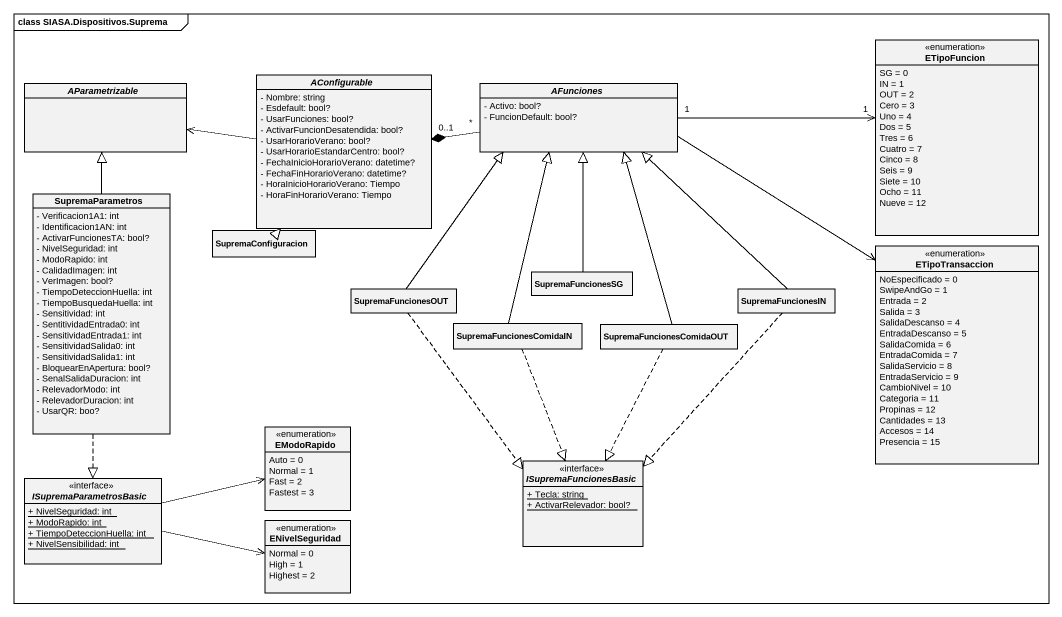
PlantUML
@startuml
mainframe class SIASA.Dispositivos.Suprema
hide circle
hide empty members
skinparam classAttributeIconSize 0
enum ETipoFuncion {
  SG = 0
  IN = 1
  OUT = 2
  Cero = 3
  Uno = 4
  Dos = 5
  Tres = 6
  Cuatro = 7
  Cinco = 8
  Seis = 9
  Siete = 10
  Ocho = 11
  Nueve = 12
}
abstract class AParametrizable
abstract class AConfigurable {
  - Nombre: string
  - Esdefault: bool?
  - UsarFunciones: bool?
  - ActivarFuncionDesatendida: bool?
  - UsarHorarioVerano: bool?
  - UsarHorarioEstandarCentro: bool?
  - FechaInicioHorarioVerano: datetime?
  - FechaFinHorarioVerano: datetime?
  - HoraInicioHorarioVerano: Tiempo
  - HoraFinHorarioVerano: Tiempo
}
abstract class AFunciones {
  - Activo: bool?
  - FuncionDefault: bool?
}
class SupremaParametros {
  - Verificacion1A1: int
  - Identificacion1AN: int
  - ActivarFuncionesTA: bool?
  - NivelSeguridad: int
  - ModoRapido: int
  - CalidadImagen: int
  - VerImagen: bool?
  - TiempoDeteccionHuella: int
  - TiempoBusquedaHuella: int
  - Sensitividad: int
  - SentitividadEntrada0: int
  - SensitividadEntrada1: int
  - SensitividadSalida0: int
  - SensitividadSalida1: int
  - BloquearEnApertura: bool?
  - SenalSalidaDuracion: int
  - RelevadorModo: int
  - RelevadorDuracion: int
  - UsarQR: boo?
}
class SupremaConfiguracion
enum ETipoTransaccion {
  NoEspecificado = 0
  SwipeAndGo = 1
  Entrada = 2
  Salida = 3
  SalidaDescanso = 4
  EntradaDescanso = 5
  SalidaComida = 6
  EntradaComida = 7
  SalidaServicio = 8
  EntradaServicio = 9
  CambioNivel = 10
  Categoria = 11
  Propinas = 12
  Cantidades = 13
  Accesos = 14
  Presencia = 15
}
class SupremaFuncionesOUT
class SupremaFuncionesSG
class SupremaFuncionesIN
class SupremaFuncionesComidaIN
class SupremaFuncionesComidaOUT
enum EModoRapido {
  Auto = 0
  Normal = 1
  Fast = 2
  Fastest = 3
}
interface ISupremaParametrosBasic {
  {static} + NivelSeguridad: int
  {static} + ModoRapido: int
  {static} + TiempoDeteccionHuella: int
  {static} + NivelSensibilidad: int
}
interface ISupremaFuncionesBasic {
  {static} + Tecla: string
  {static} + ActivarRelevador: bool?
}
enum ENivelSeguridad {
  Normal = 0
  High = 1
  Highest = 2
}
AConfigurable -left-> AParametrizable
AFunciones "1" -right-> "1" ETipoFuncion
AFunciones "*" -left-* "0..1" AConfigurable
AFunciones --> ETipoTransaccion
SupremaParametros -up-|> AParametrizable
SupremaParametros ..|> ISupremaParametrosBasic
SupremaConfiguracion -up-|> AConfigurable
SupremaFuncionesOUT -up-|> AFunciones
SupremaFuncionesOUT ..|> ISupremaFuncionesBasic
SupremaFuncionesSG -up-|> AFunciones
SupremaFuncionesIN -up-|> AFunciones
SupremaFuncionesIN ..|> ISupremaFuncionesBasic
SupremaFuncionesComidaIN -up-|> AFunciones
SupremaFuncionesComidaIN ..|> ISupremaFuncionesBasic
SupremaFuncionesComidaOUT -up-|> AFunciones
SupremaFuncionesComidaOUT ..|> ISupremaFuncionesBasic
ISupremaParametrosBasic -right-> EModoRapido
ISupremaParametrosBasic -right-> ENivelSeguridad
@enduml
